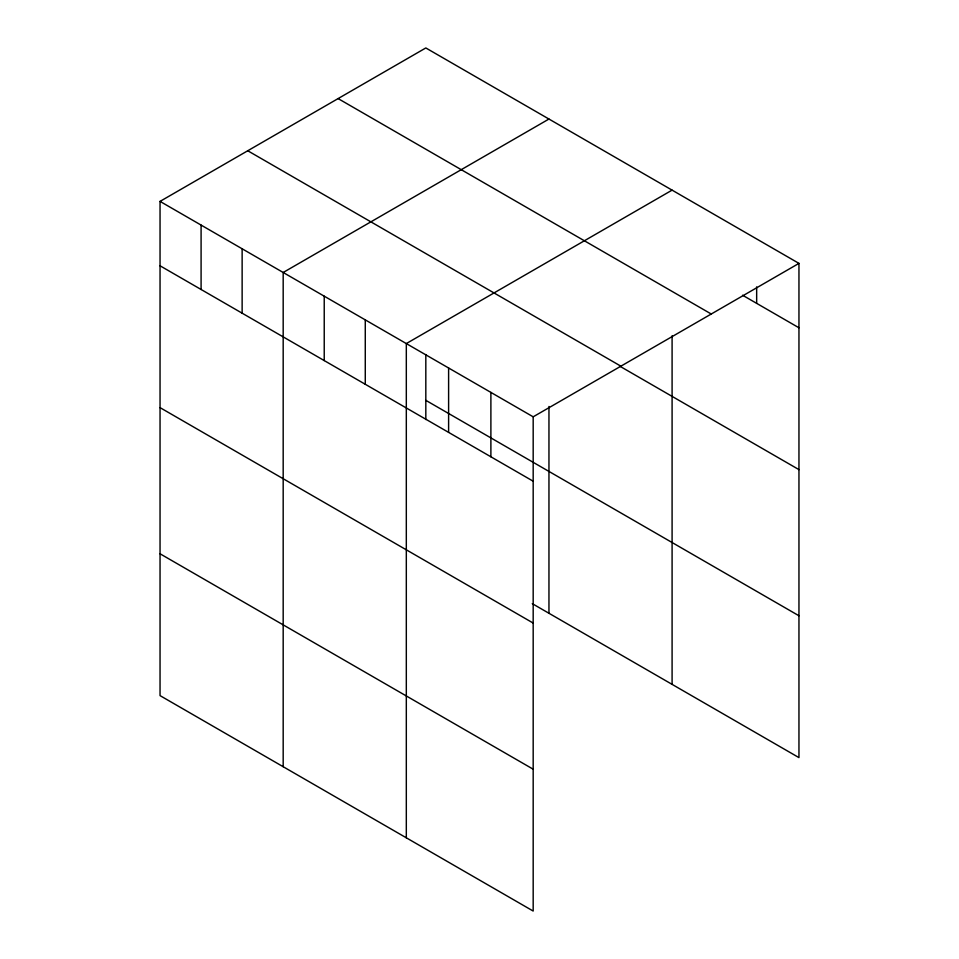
<?xml version="1.0" encoding="UTF-8"?>
<svg xmlns="http://www.w3.org/2000/svg" width="959" height="959" viewBox="0 0 959 959"><rect width="100%" height="100%" fill="white"/><g stroke="black" fill="none" stroke-linecap="round" stroke-linejoin="round"><path stroke-width="1.44" d="M160.045 201.39L533.18 416.817L533.18 911.05L160.045 695.623L160.045 201.39L425.82 47.95L798.955 263.377L798.955 757.61L532.281 603.643M548.956 119.036L283.181 272.488L283.181 766.709M672.091 190.134L406.316 343.574L406.316 837.806M533.18 416.817L798.955 263.377M742.566 295.216L798.955 327.774M338.107 98.585L711.254 314.013M247.746 150.755L620.893 366.182M619.502 366.014L798.955 469.622M425.82 400.335L798.955 615.762M160.045 265.787L533.18 481.214M160.045 407.635L533.18 623.062M160.045 553.775L533.18 769.202M756.663 286.885L756.663 303.356M672.091 335.794L672.091 684.366M548.956 406.472L548.956 613.269M490.888 392.399L490.888 456.796M448.608 367.992L448.608 432.377M425.82 354.566L425.82 419.539M365.271 319.874L365.271 384.271M324.226 296.175L324.226 360.572M242.136 248.789L242.136 313.173M201.09 225.089L201.09 289.486"/></g></svg>
